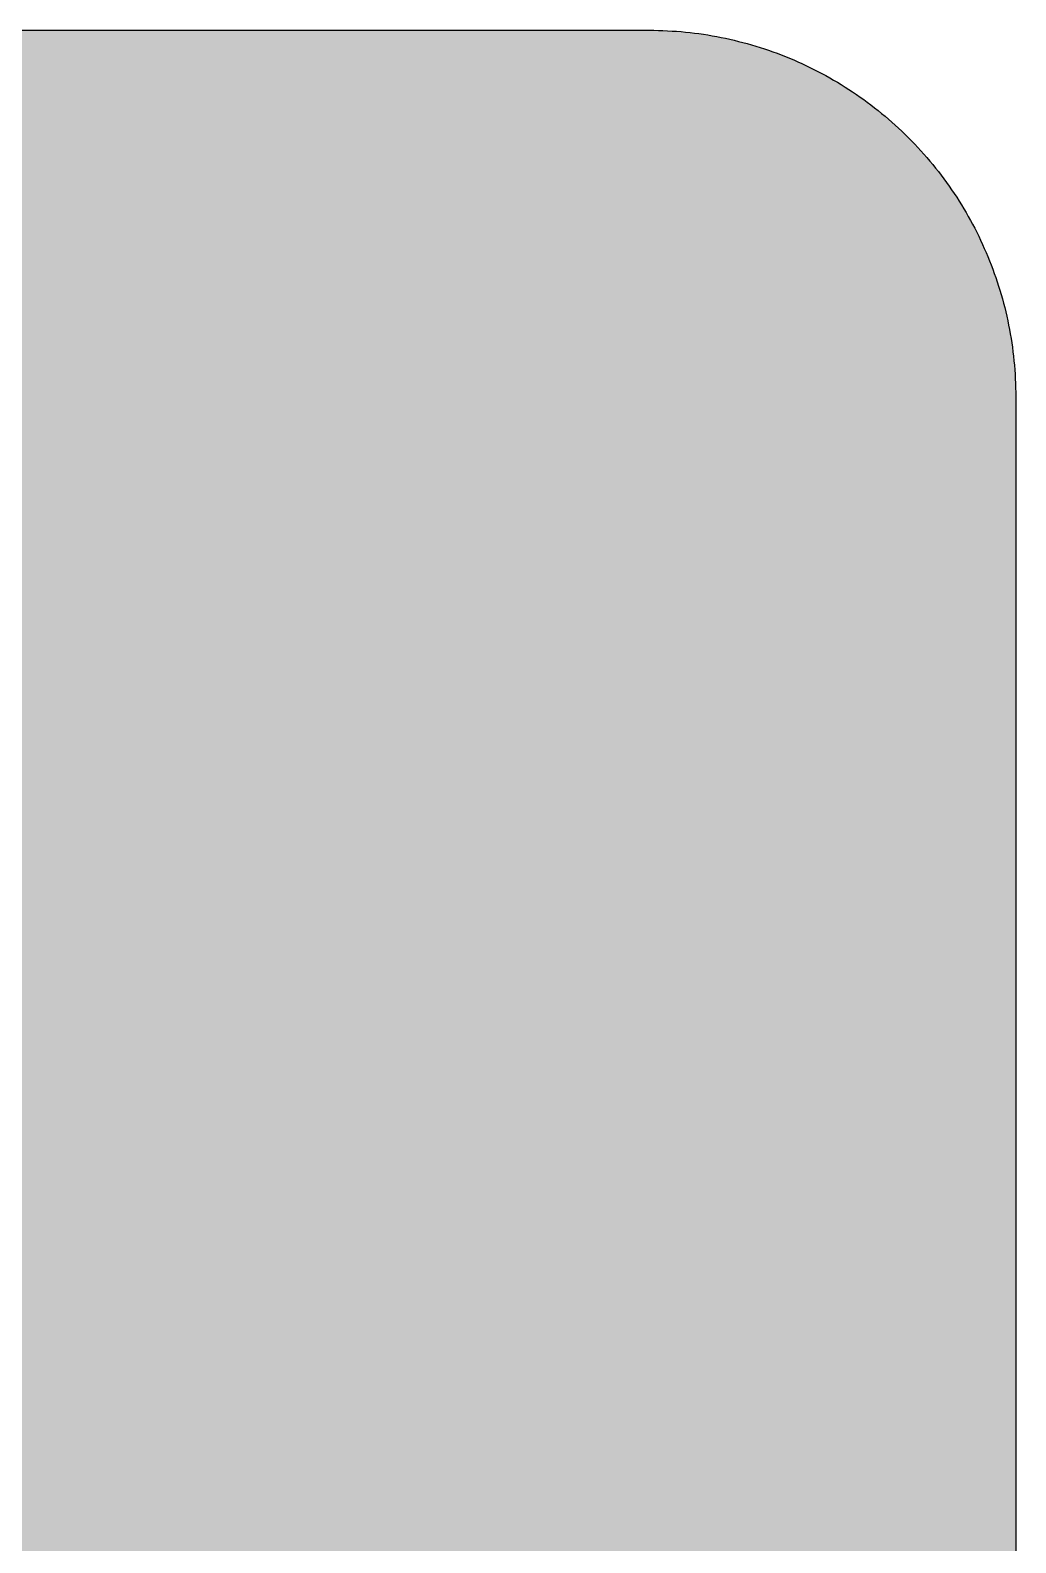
# Model space of a CAD drawing. Header units: millimetres. Extents: x 0 to 212, y 0 to 116.
# Drawn here: x 173.8 to 211.7, y 58.3 to 116.5 of the extents above; entities that cross this region are included whole.
import ezdxf

# ---------------------------------------------------------------- set-up
doc = ezdxf.new("R2010")
doc.units = ezdxf.units.MM

msp = doc.modelspace()

# ---------------------------------------------------------------- hatches: boundary and pattern name
msp.add_hatch(color=254).paths.add_polyline_path([(14.1633, 0.0536), (13.9878, 0.0533), (13.8125, 0.0559), (13.6373, 0.061), (13.462, 0.0686), (13.2893, 0.0787), (13.114, 0.0914), (12.9413, 0.1041), (12.7686, 0.1219), (12.5959, 0.1397), (12.4231, 0.16), (12.2504, 0.1829), (12.0777, 0.2057), (11.9075, 0.2337), (11.7373, 0.2616), (11.5672, 0.2921), (11.397, 0.3251), (11.2268, 0.3607), (11.0592, 0.3988), (10.8915, 0.4369), (10.7239, 0.4775), (10.5562, 0.5207), (10.3886, 0.5664), (10.2235, 0.6121), (10.0584, 0.6629), (9.8933, 0.7137), (9.7307, 0.7671), (9.5682, 0.8204), (9.4056, 0.8788), (9.2431, 0.9373), (9.083, 0.9982), (8.923, 1.0617), (8.763, 1.1252), (8.6055, 1.1938), (8.4455, 1.2624), (8.2906, 1.331), (8.1331, 1.4046), (7.9781, 1.4783), (7.8232, 1.5545), (7.6708, 1.6332), (7.5184, 1.7145), (7.366, 1.7958), (7.2161, 1.8796), (7.0663, 1.966), (6.919, 2.0523), (6.7716, 2.1438), (6.6243, 2.2352), (6.4795, 2.3266), (6.3348, 2.4232), (6.19, 2.5197), (6.0477, 2.6187), (5.908, 2.7178), (5.7683, 2.8194), (5.6286, 2.9235), (5.4915, 3.0302), (5.3543, 3.1369), (5.2197, 3.2461), (5.0851, 3.3579), (4.953, 3.4722), (4.8209, 3.5865), (4.6914, 3.7033), (4.5644, 3.8202), (4.4348, 3.9395), (4.3104, 4.0615), (4.1859, 4.1859), (4.0615, 4.3104), (3.9395, 4.4348), (3.8202, 4.5618), (3.7033, 4.6914), (3.5865, 4.8209), (3.4722, 4.953), (3.3579, 5.0851), (3.2487, 5.2197), (3.1369, 5.3543), (3.0302, 5.4915), (2.9235, 5.6286), (2.8194, 5.7683), (2.7178, 5.908), (2.6187, 6.0477), (2.5197, 6.19), (2.4232, 6.3348), (2.3266, 6.477), (2.2352, 6.6243), (2.1438, 6.7691), (2.0523, 6.919), (1.966, 7.0663), (1.8796, 7.2161), (1.7958, 7.366), (1.7145, 7.5184), (1.6332, 7.6708), (1.5545, 7.8232), (1.4783, 7.9781), (1.4046, 8.1331), (1.331, 8.2906), (1.2598, 8.4455), (1.1913, 8.603), (1.1252, 8.763), (1.0592, 8.923), (0.9982, 9.083), (0.9373, 9.2431), (0.8763, 9.4056), (0.8204, 9.5682), (0.7645, 9.7307), (0.7112, 9.8933), (0.6604, 10.0584), (0.6121, 10.2235), (0.5639, 10.3911), (0.5207, 10.5562), (0.4775, 10.7239), (0.4343, 10.8915), (0.3962, 11.0592), (0.3607, 11.2268), (0.3251, 11.397), (0.2921, 11.5672), (0.2616, 11.7373), (0.2311, 11.9075), (0.2057, 12.0802), (0.1803, 12.2504), (0.1575, 12.4231), (0.1372, 12.5959), (0.1194, 12.7686), (0.1041, 12.9413), (0.0889, 13.1166), (0.0787, 13.2893), (0.0686, 13.4645), (0.061, 13.6373), (0.0559, 13.8125), (0.0508, 13.9878), (0.0508, 14.163), (0.0522, 102.3592), (0.0508, 102.5322), (0.0559, 102.7074), (0.061, 102.8827), (0.0686, 103.058), (0.0787, 103.2307), (0.0889, 103.4059), (0.1041, 103.5787), (0.1194, 103.7514), (0.1372, 103.9241), (0.1575, 104.0968), (0.1803, 104.2695), (0.2057, 104.4423), (0.2311, 104.6124), (0.2616, 104.7826), (0.2921, 104.9528), (0.3251, 105.123), (0.3607, 105.2932), (0.3962, 105.4608), (0.4343, 105.6284), (0.4775, 105.7961), (0.5207, 105.9637), (0.5639, 106.1314), (0.6121, 106.2965), (0.6604, 106.4616), (0.7112, 106.6267), (0.7645, 106.7892), (0.8204, 106.9518), (0.8763, 107.1143), (0.9373, 107.2769), (0.9982, 107.4369), (1.0592, 107.5969), (1.1252, 107.757), (1.1913, 107.9144), (1.2598, 108.0745), (1.331, 108.2294), (1.4046, 108.3869), (1.4783, 108.5418), (1.5545, 108.6968), (1.6332, 108.8492), (1.7145, 109.0016), (1.7958, 109.154), (1.8796, 109.3038), (1.966, 109.4537), (2.0523, 109.601), (2.1438, 109.7483), (2.2352, 109.8956), (2.3266, 110.0404), (2.4232, 110.1852), (2.5197, 110.33), (2.6187, 110.4722), (2.7178, 110.6119), (2.8194, 110.7516), (2.9235, 110.8913), (3.0302, 111.0285), (3.1369, 111.1656), (3.2487, 111.3003), (3.3579, 111.4349), (3.4722, 111.567), (3.5865, 111.699), (3.7033, 111.8286), (3.8202, 111.9556), (3.9395, 112.0851), (4.0615, 112.2096), (4.1859, 112.334), (4.3104, 112.4585), (4.4348, 112.5804), (4.5644, 112.6998), (4.6914, 112.8166), (4.8209, 112.9335), (4.953, 113.0478), (5.0851, 113.1621), (5.2197, 113.2713), (5.3543, 113.3831), (5.4915, 113.4897), (5.6286, 113.5964), (5.7683, 113.7006), (5.908, 113.8022), (6.0477, 113.9012), (6.19, 114.0003), (6.3348, 114.0968), (6.4795, 114.1933), (6.6243, 114.2848), (6.7716, 114.3762), (6.919, 114.4676), (7.0663, 114.554), (7.2161, 114.6404), (7.366, 114.7242), (7.5184, 114.8055), (7.6708, 114.8867), (7.8232, 114.9655), (7.9781, 115.0417), (8.1331, 115.1153), (8.2906, 115.189), (8.4455, 115.2601), (8.6055, 115.3287), (8.763, 115.3947), (8.923, 115.4608), (9.083, 115.5217), (9.2431, 115.5827), (9.4056, 115.6437), (9.5682, 115.6995), (9.7307, 115.7554), (9.8933, 115.8088), (10.0584, 115.8596), (10.2235, 115.9078), (10.3886, 115.9561), (10.5562, 115.9993), (10.7239, 116.0424), (10.8915, 116.0856), (11.0592, 116.1237), (11.2268, 116.1593), (11.397, 116.1948), (11.5672, 116.2279), (11.7373, 116.2583), (11.9075, 116.2888), (12.0777, 116.3142), (12.2504, 116.3396), (12.4231, 116.3625), (12.5959, 116.3828), (12.7686, 116.4006), (12.9413, 116.4158), (13.114, 116.4311), (13.2893, 116.4412), (13.462, 116.4514), (13.6373, 116.459), (13.8125, 116.4641), (13.9878, 116.4692), (14.163, 116.4692), (197.6078, 116.4703), (197.7822, 116.4692), (197.9574, 116.4641), (198.1327, 116.459), (198.3054, 116.4514), (198.4807, 116.4412), (198.6534, 116.4311), (198.8287, 116.4158), (199.0014, 116.4006), (199.1741, 116.3828), (199.3468, 116.3625), (199.5195, 116.3396), (199.6897, 116.3142), (199.8624, 116.2888), (200.0326, 116.2583), (200.2028, 116.2279), (200.373, 116.1948), (200.5432, 116.1593), (200.7108, 116.1237), (200.8784, 116.0856), (201.0461, 116.0424), (201.2137, 115.9993), (201.3788, 115.9561), (201.5465, 115.9078), (201.7116, 115.8596), (201.8767, 115.8088), (202.0392, 115.7554), (202.2018, 115.6995), (202.3643, 115.6437), (202.5269, 115.5827), (202.6869, 115.5217), (202.8469, 115.4608), (203.007, 115.3947), (203.167, 115.3287), (203.3245, 115.2601), (203.4794, 115.189), (203.6369, 115.1153), (203.7918, 115.0417), (203.9468, 114.9655), (204.0992, 114.8867), (204.2516, 114.8055), (204.404, 114.7242), (204.5538, 114.6404), (204.7037, 114.554), (204.8535, 114.4676), (205.0009, 114.3762), (205.1456, 114.2848), (205.293, 114.1933), (205.4352, 114.0968), (205.58, 114.0003), (205.7222, 113.9012), (205.8619, 113.8022), (206.0016, 113.7006), (206.1413, 113.5964), (206.2785, 113.4897), (206.4156, 113.3831), (206.5503, 113.2713), (206.6849, 113.1621), (206.817, 113.0478), (206.949, 112.9335), (207.0786, 112.8166), (207.2081, 112.6998), (207.3351, 112.5804), (207.4596, 112.4585), (207.584, 112.334), (207.7085, 112.2096), (207.8304, 112.0851), (207.9498, 111.9556), (208.0666, 111.8286), (208.1835, 111.699), (208.2978, 111.567), (208.4121, 111.4349), (208.5238, 111.3003), (208.6331, 111.1656), (208.7397, 111.0285), (208.8464, 110.8913), (208.9506, 110.7516), (209.0522, 110.6119), (209.1512, 110.4722), (209.2503, 110.33), (209.3468, 110.1852), (209.4433, 110.0404), (209.5348, 109.8956), (209.6262, 109.7483), (209.7176, 109.601), (209.804, 109.4537), (209.8904, 109.3038), (209.9742, 109.154), (210.0555, 109.0016), (210.1367, 108.8492), (210.2155, 108.6968), (210.2917, 108.5418), (210.3653, 108.3869), (210.439, 108.2294), (210.5076, 108.0745), (210.5762, 107.9144), (210.6447, 107.757), (210.7082, 107.5969), (210.7717, 107.4369), (210.8327, 107.2769), (210.8911, 107.1143), (210.9495, 106.9518), (211.0029, 106.7892), (211.0562, 106.6267), (211.107, 106.4616), (211.1578, 106.2965), (211.2035, 106.1314), (211.2493, 105.9637), (211.2924, 105.7961), (211.3331, 105.6284), (211.3712, 105.4608), (211.4093, 105.2932), (211.4448, 105.123), (211.4779, 104.9528), (211.5083, 104.7826), (211.5363, 104.6124), (211.5642, 104.4423), (211.5871, 104.2695), (211.6099, 104.0968), (211.6303, 103.9241), (211.648, 103.7514), (211.6658, 103.5787), (211.6785, 103.4059), (211.6912, 103.2307), (211.7014, 103.058), (211.709, 102.8827), (211.7141, 102.7074), (211.7166, 102.5322), (211.7166, 102.3569), (211.7189, 14.1647), (211.7166, 13.9878), (211.7141, 13.8125), (211.709, 13.6373), (211.7014, 13.4645), (211.6912, 13.2893), (211.6785, 13.1166), (211.6658, 12.9413), (211.648, 12.7686), (211.6303, 12.5959), (211.6099, 12.4231), (211.5871, 12.2504), (211.5642, 12.0802), (211.5363, 11.9075), (211.5083, 11.7373), (211.4779, 11.5672), (211.4448, 11.397), (211.4093, 11.2268), (211.3712, 11.0592), (211.3331, 10.8915), (211.2924, 10.7239), (211.2493, 10.5562), (211.2035, 10.3911), (211.1578, 10.2235), (211.107, 10.0584), (211.0562, 9.8933), (211.0029, 9.7307), (210.9495, 9.5682), (210.8911, 9.4056), (210.8327, 9.2431), (210.7717, 9.083), (210.7082, 8.923), (210.6447, 8.763), (210.5762, 8.603), (210.5076, 8.4455), (210.439, 8.2906), (210.3653, 8.1331), (210.2917, 7.9781), (210.2155, 7.8232), (210.1367, 7.6708), (210.0555, 7.5184), (209.9742, 7.366), (209.8904, 7.2161), (209.804, 7.0663), (209.7176, 6.919), (209.6262, 6.7691), (209.5348, 6.6243), (209.4433, 6.477), (209.3468, 6.3348), (209.2503, 6.19), (209.1512, 6.0477), (209.0522, 5.908), (208.9506, 5.7683), (208.8464, 5.6286), (208.7397, 5.4915), (208.6331, 5.3543), (208.5238, 5.2197), (208.4121, 5.0851), (208.2978, 4.953), (208.1835, 4.8209), (208.0666, 4.6914), (207.9498, 4.5618), (207.8304, 4.4348), (207.7085, 4.3104), (207.584, 4.1859), (207.4596, 4.0615), (207.3351, 3.9395), (207.2081, 3.8202), (207.0786, 3.7033), (206.949, 3.5865), (206.817, 3.4722), (206.6849, 3.3579), (206.5503, 3.2461), (206.4156, 3.1369), (206.2785, 3.0302), (206.1413, 2.9235), (206.0016, 2.8194), (205.8619, 2.7178), (205.7222, 2.6187), (205.58, 2.5197), (205.4352, 2.4232), (205.293, 2.3266), (205.1456, 2.2352), (205.0009, 2.1438), (204.8535, 2.0523), (204.7037, 1.966), (204.5538, 1.8796), (204.404, 1.7958), (204.2516, 1.7145), (204.0992, 1.6332), (203.9468, 1.5545), (203.7918, 1.4783), (203.6369, 1.4046), (203.4794, 1.331), (203.3245, 1.2624), (203.167, 1.1938), (203.007, 1.1252), (202.8469, 1.0617), (202.6869, 0.9982), (202.5269, 0.9373), (202.3643, 0.8788), (202.2018, 0.8204), (202.0392, 0.7671), (201.8767, 0.7137), (201.7116, 0.6629), (201.5465, 0.6121), (201.3788, 0.5664), (201.2137, 0.5207), (201.0461, 0.4775), (200.8784, 0.4369), (200.7108, 0.3988), (200.5432, 0.3607), (200.373, 0.3251), (200.2028, 0.2921), (200.0326, 0.2616), (199.8624, 0.2337), (199.6897, 0.2057), (199.5195, 0.1829), (199.3468, 0.16), (199.1741, 0.1397), (199.0014, 0.1219), (198.8287, 0.1041), (198.6534, 0.0914), (198.4807, 0.0787), (198.3054, 0.0686), (198.1327, 0.061), (197.9574, 0.0559), (197.7822, 0.0533), (197.6069, 0.0533)])
h = msp.add_hatch(color=59)
h.paths.add_polyline_path([(14.1633, 3.5814), (13.8887, 3.5839), (13.6169, 3.5941), (13.3477, 3.6119), (13.081, 3.6347), (12.8143, 3.6652), (12.5501, 3.7008), (12.2885, 3.7465), (12.0294, 3.7948), (11.7729, 3.8506), (11.5164, 3.9141), (11.2649, 3.9827), (11.016, 4.0564), (10.7671, 4.1351), (10.5232, 4.2215), (10.2819, 4.3129), (10.0432, 4.412), (9.8069, 4.5161), (9.5733, 4.6228), (9.3447, 4.7371), (9.1186, 4.8565), (8.8951, 4.9809), (8.6741, 5.113), (8.4582, 5.2476), (8.2448, 5.3873), (8.0366, 5.5321), (7.8308, 5.682), (7.6276, 5.8369), (7.4295, 5.9969), (7.2365, 6.1595), (7.046, 6.3297), (6.8605, 6.5024), (6.6777, 6.6802), (6.5024, 6.8605), (6.3271, 7.046), (6.1595, 7.2365), (5.9969, 7.432), (5.8369, 7.6302), (5.682, 7.8308), (5.5321, 8.0366), (5.3873, 8.2448), (5.2451, 8.4582), (5.1105, 8.6741), (4.9809, 8.8951), (4.8565, 9.1186), (4.7371, 9.3447), (4.6228, 9.5758), (4.5136, 9.8069), (4.4094, 10.0432), (4.3129, 10.2819), (4.2215, 10.5232), (4.1351, 10.7696), (4.0538, 11.016), (3.9802, 11.2649), (3.9116, 11.5189), (3.8506, 11.7729), (3.7948, 12.0294), (3.744, 12.2911), (3.7008, 12.5527), (3.6627, 12.8143), (3.6322, 13.081), (3.6093, 13.3502), (3.5916, 13.6195), (3.5814, 13.8913), (3.5789, 14.163), (3.58, 102.3592), (3.5814, 102.6312), (3.5916, 102.903), (3.6093, 103.1723), (3.6322, 103.439), (3.6627, 103.7057), (3.7008, 103.9698), (3.744, 104.2314), (3.7948, 104.4905), (3.8506, 104.7471), (3.9116, 105.0036), (3.9802, 105.2551), (4.0538, 105.504), (4.1351, 105.7529), (4.2215, 105.9967), (4.3129, 106.238), (4.4094, 106.4768), (4.5136, 106.713), (4.6228, 106.9467), (4.7371, 107.1753), (4.8565, 107.4014), (4.9809, 107.6249), (5.1105, 107.8459), (5.2451, 108.0618), (5.3873, 108.2751), (5.5321, 108.4834), (5.682, 108.6891), (5.8369, 108.8923), (5.9969, 109.0905), (6.1595, 109.2835), (6.3271, 109.474), (6.5024, 109.6594), (6.6777, 109.8423), (6.8605, 110.0176), (7.046, 110.1928), (7.2365, 110.3605), (7.4295, 110.523), (7.6276, 110.683), (7.8308, 110.838), (8.0366, 110.9878), (8.2448, 111.1326), (8.4582, 111.2749), (8.6741, 111.4095), (8.8951, 111.539), (9.1186, 111.6635), (9.3447, 111.7829), (9.5733, 111.8972), (9.8069, 112.0064), (10.0432, 112.1105), (10.2819, 112.207), (10.5232, 112.2985), (10.7671, 112.3848), (11.016, 112.4661), (11.2649, 112.5398), (11.5164, 112.6084), (11.7729, 112.6693), (12.0294, 112.7252), (12.2885, 112.776), (12.5501, 112.8192), (12.8143, 112.8573), (13.081, 112.8878), (13.3477, 112.9106), (13.6169, 112.9284), (13.8887, 112.9386), (14.163, 112.9411), (197.6078, 112.9425), (197.8787, 112.9386), (198.1505, 112.9284), (198.4197, 112.9106), (198.689, 112.8878), (198.9557, 112.8573), (199.2173, 112.8192), (199.4789, 112.776), (199.7405, 112.7252), (199.9971, 112.6693), (200.2511, 112.6084), (200.5051, 112.5398), (200.754, 112.4661), (201.0004, 112.3848), (201.2467, 112.2985), (201.488, 112.207), (201.7268, 112.1105), (201.963, 112.0064), (202.1942, 111.8972), (202.4253, 111.7829), (202.6514, 111.6635), (202.8749, 111.539), (203.0959, 111.4095), (203.3118, 111.2749), (203.5251, 111.1326), (203.7334, 110.9878), (203.9391, 110.838), (204.1398, 110.683), (204.3379, 110.523), (204.5335, 110.3605), (204.724, 110.1928), (204.9094, 110.0176), (205.0898, 109.8423), (205.2676, 109.6594), (205.4403, 109.474), (205.6105, 109.2835), (205.773, 109.0905), (205.933, 108.8923), (206.088, 108.6891), (206.2378, 108.4834), (206.3826, 108.2751), (206.5223, 108.0618), (206.6569, 107.8459), (206.789, 107.6249), (206.9135, 107.4014), (207.0329, 107.1753), (207.1472, 106.9467), (207.2538, 106.713), (207.358, 106.4768), (207.457, 106.238), (207.5485, 105.9967), (207.6348, 105.7529), (207.7136, 105.504), (207.7872, 105.2551), (207.8558, 105.0036), (207.9193, 104.7471), (207.9752, 104.4905), (208.0235, 104.2314), (208.0692, 103.9698), (208.1047, 103.7057), (208.1352, 103.439), (208.1581, 103.1723), (208.1759, 102.903), (208.186, 102.6312), (208.1911, 102.3569), (208.1911, 14.1647), (208.186, 13.8913), (208.1759, 13.6195), (208.1581, 13.3502), (208.1352, 13.081), (208.1047, 12.8143), (208.0692, 12.5527), (208.0235, 12.2911), (207.9752, 12.0294), (207.9193, 11.7729), (207.8558, 11.5189), (207.7872, 11.2649), (207.7136, 11.016), (207.6348, 10.7696), (207.5485, 10.5232), (207.457, 10.2819), (207.358, 10.0432), (207.2538, 9.8069), (207.1472, 9.5758), (207.0329, 9.3447), (206.9135, 9.1186), (206.789, 8.8951), (206.6569, 8.6741), (206.5223, 8.4582), (206.3826, 8.2448), (206.2378, 8.0366), (206.088, 7.8308), (205.933, 7.6302), (205.773, 7.432), (205.6105, 7.2365), (205.4403, 7.046), (205.2676, 6.8605), (205.0898, 6.6802), (204.9094, 6.5024), (204.724, 6.3297), (204.5335, 6.1595), (204.3379, 5.9969), (204.1398, 5.8369), (203.9391, 5.682), (203.7334, 5.5321), (203.5251, 5.3873), (203.3118, 5.2476), (203.0959, 5.113), (202.8749, 4.9809), (202.6514, 4.8565), (202.4253, 4.7371), (202.1942, 4.6228), (201.963, 4.5161), (201.7268, 4.412), (201.488, 4.3129), (201.2467, 4.2215), (201.0004, 4.1351), (200.754, 4.0564), (200.5051, 3.9827), (200.2511, 3.9141), (199.9971, 3.8506), (199.7405, 3.7948), (199.4789, 3.7465), (199.2173, 3.7008), (198.9557, 3.6652), (198.689, 3.6347), (198.4197, 3.6119), (198.1505, 3.5941), (197.8787, 3.5839), (197.6069, 3.5789)])
h.paths.add_polyline_path([(14.1633, 8.8731), (14.0259, 8.8748), (13.8887, 8.8798), (13.7541, 8.8875), (13.622, 8.9002), (13.4874, 8.9154), (13.3553, 8.9332), (13.2258, 8.9535), (13.0962, 8.9789), (12.9667, 9.0068), (12.8397, 9.0373), (12.7127, 9.0729), (12.5882, 9.1084), (12.4663, 9.1491), (12.3419, 9.1923), (12.2225, 9.238), (12.1031, 9.2888), (11.9837, 9.3396), (11.8694, 9.3929), (11.7526, 9.4513), (11.6408, 9.5098), (11.5291, 9.5733), (11.4198, 9.6368), (11.3106, 9.7053), (11.2039, 9.7765), (11.0998, 9.8476), (10.9957, 9.9238), (10.8966, 10), (10.7975, 10.0787), (10.6985, 10.1625), (10.6045, 10.2464), (10.5105, 10.3327), (10.4216, 10.4216), (10.3327, 10.5131), (10.2464, 10.6045), (10.16, 10.701), (10.0787, 10.7975), (10, 10.8966), (9.9212, 10.9982), (9.8476, 11.0998), (9.7739, 11.2039), (9.7053, 11.3106), (9.6368, 11.4198), (9.5707, 11.5291), (9.5098, 11.6408), (9.4488, 11.7551), (9.3929, 11.8694), (9.337, 11.9863), (9.2862, 12.1031), (9.238, 12.2225), (9.1923, 12.3444), (9.1491, 12.4663), (9.1084, 12.5908), (9.0703, 12.7152), (9.0373, 12.8397), (9.0068, 12.9692), (8.9789, 13.0962), (8.9535, 13.2258), (8.9306, 13.3579), (8.9129, 13.4899), (8.8976, 13.622), (8.8849, 13.7566), (8.8773, 13.8913), (8.8722, 14.0259), (8.8697, 14.163), (8.8717, 102.3592), (8.8722, 102.4941), (8.8773, 102.6312), (8.8849, 102.7659), (8.8976, 102.8979), (8.9129, 103.0326), (8.9306, 103.1646), (8.9535, 103.2942), (8.9789, 103.4237), (9.0068, 103.5533), (9.0373, 103.6803), (9.0703, 103.8073), (9.1084, 103.9317), (9.1491, 104.0536), (9.1923, 104.1781), (9.238, 104.2975), (9.2862, 104.4169), (9.337, 104.5362), (9.3929, 104.6505), (9.4488, 104.7674), (9.5098, 104.8791), (9.5707, 104.9909), (9.6368, 105.1001), (9.7053, 105.2093), (9.7739, 105.316), (9.8476, 105.4202), (9.9212, 105.5243), (10, 105.6234), (10.0787, 105.7224), (10.16, 105.8215), (10.2464, 105.9155), (10.3327, 106.0094), (10.4216, 106.0983), (10.5105, 106.1872), (10.6045, 106.2736), (10.6985, 106.36), (10.7975, 106.4412), (10.8966, 106.52), (10.9957, 106.5987), (11.0998, 106.6724), (11.2039, 106.746), (11.3106, 106.8146), (11.4198, 106.8832), (11.5291, 106.9492), (11.6408, 107.0102), (11.7526, 107.0712), (11.8694, 107.127), (11.9837, 107.1829), (12.1031, 107.2337), (12.2225, 107.282), (12.3419, 107.3277), (12.4663, 107.3709), (12.5882, 107.4115), (12.7127, 107.4496), (12.8397, 107.4826), (12.9667, 107.5131), (13.0962, 107.5411), (13.2258, 107.5665), (13.3553, 107.5893), (13.4874, 107.6071), (13.622, 107.6223), (13.7541, 107.635), (13.8887, 107.6427), (14.0259, 107.6477), (14.163, 107.6503), (197.6078, 107.6508), (197.7441, 107.6477), (197.8787, 107.6427), (198.0133, 107.635), (198.1479, 107.6223), (198.28, 107.6071), (198.4121, 107.5893), (198.5442, 107.5665), (198.6737, 107.5411), (198.8007, 107.5131), (198.9303, 107.4826), (199.0547, 107.4496), (199.1792, 107.4115), (199.3036, 107.3709), (199.4256, 107.3277), (199.5475, 107.282), (199.6669, 107.2337), (199.7837, 107.1829), (199.9005, 107.127), (200.0148, 107.0712), (200.1291, 107.0102), (200.2409, 106.9492), (200.3501, 106.8832), (200.4593, 106.8146), (200.566, 106.746), (200.6702, 106.6724), (200.7718, 106.5987), (200.8734, 106.52), (200.9724, 106.4412), (201.0689, 106.36), (201.1655, 106.2736), (201.2569, 106.1872), (201.3483, 106.0983), (201.4372, 106.0094), (201.5236, 105.9155), (201.6074, 105.8215), (201.6912, 105.7224), (201.77, 105.6234), (201.8462, 105.5243), (201.9224, 105.4202), (201.9935, 105.316), (202.0646, 105.2093), (202.1332, 105.1001), (202.1967, 104.9909), (202.2602, 104.8791), (202.3186, 104.7674), (202.377, 104.6505), (202.4304, 104.5362), (202.4812, 104.4169), (202.532, 104.2975), (202.5777, 104.1781), (202.6209, 104.0536), (202.6615, 103.9317), (202.6971, 103.8073), (202.7326, 103.6803), (202.7631, 103.5533), (202.7911, 103.4237), (202.8165, 103.2942), (202.8368, 103.1646), (202.8546, 103.0326), (202.8698, 102.8979), (202.8825, 102.7659), (202.8901, 102.6312), (202.8952, 102.4941), (202.8977, 102.3569), (202.8994, 14.1647), (202.8952, 14.0259), (202.8901, 13.8913), (202.8825, 13.7566), (202.8698, 13.622), (202.8546, 13.4899), (202.8368, 13.3579), (202.8165, 13.2258), (202.7911, 13.0962), (202.7631, 12.9692), (202.7326, 12.8397), (202.6971, 12.7152), (202.6615, 12.5908), (202.6209, 12.4663), (202.5777, 12.3444), (202.532, 12.2225), (202.4812, 12.1031), (202.4304, 11.9863), (202.377, 11.8694), (202.3186, 11.7551), (202.2602, 11.6408), (202.1967, 11.5291), (202.1332, 11.4198), (202.0646, 11.3106), (201.9935, 11.2039), (201.9224, 11.0998), (201.8462, 10.9982), (201.77, 10.8966), (201.6912, 10.7975), (201.6074, 10.701), (201.5236, 10.6045), (201.4372, 10.5131), (201.3483, 10.4216), (201.2569, 10.3327), (201.1655, 10.2464), (201.0689, 10.1625), (200.9724, 10.0787), (200.8734, 10), (200.7718, 9.9238), (200.6702, 9.8476), (200.566, 9.7765), (200.4593, 9.7053), (200.3501, 9.6368), (200.2409, 9.5733), (200.1291, 9.5098), (200.0148, 9.4513), (199.9005, 9.3929), (199.7837, 9.3396), (199.6669, 9.2888), (199.5475, 9.238), (199.4256, 9.1923), (199.3036, 9.1491), (199.1792, 9.1084), (199.0547, 9.0729), (198.9303, 9.0373), (198.8007, 9.0068), (198.6737, 8.9789), (198.5442, 8.9535), (198.4121, 8.9332), (198.28, 8.9154), (198.1479, 8.9002), (198.0133, 8.8875), (197.8787, 8.8798), (197.7441, 8.8748), (197.6069, 8.8722)], flags=16)
h = msp.add_hatch(color=59)
edge = h.paths.add_edge_path()
edge.add_line((183.5947, 69.5219), (183.4515, 69.5223))
edge.add_line((183.4515, 69.5223), (183.3093, 69.5223))
edge.add_line((183.3093, 69.5223), (183.1696, 69.5274))
edge.add_line((183.1696, 69.5274), (183.0299, 69.53))
edge.add_line((183.0299, 69.53), (182.8952, 69.5376))
edge.add_line((182.8952, 69.5376), (182.7606, 69.5452))
edge.add_line((182.7606, 69.5452), (182.626, 69.5554))
edge.add_line((182.626, 69.5554), (182.4939, 69.5655))
edge.add_line((182.4939, 69.5655), (182.3644, 69.5782))
edge.add_line((182.3644, 69.5782), (182.2348, 69.5935))
edge.add_line((182.2348, 69.5935), (182.1104, 69.6112))
edge.add_line((182.1104, 69.6112), (181.9834, 69.629))
edge.add_line((181.9834, 69.629), (181.8615, 69.6519))
edge.add_line((181.8615, 69.6519), (181.7395, 69.6747))
edge.add_line((181.7395, 69.6747), (181.6202, 69.7001))
edge.add_line((181.6202, 69.7001), (181.5033, 69.7281))
edge.add_line((181.5033, 69.7281), (181.3865, 69.7611))
edge.add_line((181.3865, 69.7611), (181.2722, 69.7941))
edge.add_line((181.2722, 69.7941), (181.1604, 69.8297))
edge.add_line((181.1604, 69.8297), (181.0487, 69.8678))
edge.add_line((181.0487, 69.8678), (180.942, 69.911))
edge.add_line((180.942, 69.911), (180.8353, 69.9541))
edge.add_line((180.8353, 69.9541), (180.7312, 70.0024))
edge.add_line((180.7312, 70.0024), (180.627, 70.0532))
edge.add_line((180.627, 70.0532), (180.5254, 70.1065))
edge.add_line((180.5254, 70.1065), (180.4289, 70.1624))
edge.add_line((180.4289, 70.1624), (180.3298, 70.2234))
edge.add_line((180.3298, 70.2234), (180.2359, 70.2869))
edge.add_line((180.2359, 70.2869), (180.1444, 70.3555))
edge.add_line((180.1444, 70.3555), (180.053, 70.424))
edge.add_line((180.053, 70.424), (179.9641, 70.5002))
edge.add_line((179.9641, 70.5002), (179.8777, 70.579))
edge.add_line((179.8777, 70.579), (179.7939, 70.6603))
edge.add_line((179.7939, 70.6603), (179.7101, 70.7466))
edge.add_line((179.7101, 70.7466), (179.6313, 70.8355))
edge.add_line((179.6313, 70.8355), (179.5526, 70.9295))
edge.add_line((179.5526, 70.9295), (179.4764, 71.026))
edge.add_line((179.4764, 71.026), (179.4027, 71.1302))
edge.add_line((179.4027, 71.1302), (179.3316, 71.2368))
edge.add_line((179.3316, 71.2368), (179.263, 71.3461))
edge.add_line((179.263, 71.3461), (179.1945, 71.4629))
edge.add_line((179.1945, 71.4629), (179.131, 71.5823))
edge.add_line((179.131, 71.5823), (179.0675, 71.7067))
edge.add_line((179.0675, 71.7067), (179.009, 71.8363))
edge.add_line((179.009, 71.8363), (178.9506, 71.9709))
edge.add_line((178.9506, 71.9709), (178.8947, 72.1081))
edge.add_line((178.8947, 72.1081), (178.8414, 72.2528))
edge.add_line((178.8414, 72.2528), (178.7906, 72.4027))
edge.add_line((178.7906, 72.4027), (178.7423, 72.5551))
edge.add_line((178.7423, 72.5551), (178.6966, 72.7151))
edge.add_line((178.6966, 72.7151), (178.6534, 72.8802))
edge.add_line((178.6534, 72.8802), (178.6128, 73.0504))
edge.add_line((178.6128, 73.0504), (178.5722, 73.2257))
edge.add_line((178.5722, 73.2257), (178.5366, 73.406))
edge.add_line((178.5366, 73.406), (178.5036, 73.5914))
edge.add_line((178.5036, 73.5914), (178.4731, 73.7845))
edge.add_line((178.4731, 73.7845), (178.4426, 73.9826))
edge.add_line((178.4426, 73.9826), (178.4172, 74.1858))
edge.add_line((178.4172, 74.1858), (178.3944, 74.3941))
edge.add_line((178.3944, 74.3941), (178.374, 74.61))
edge.add_line((178.374, 74.61), (178.3537, 74.8335))
edge.add_line((178.3537, 74.8335), (178.3385, 75.0595))
edge.add_line((178.3385, 75.0595), (178.3258, 75.2958))
edge.add_line((178.3258, 75.2958), (178.3156, 75.5345))
edge.add_line((178.3156, 75.5345), (190.3857, 75.5368))
edge.add_line((190.3857, 75.5368), (190.3857, 77.7487))
edge.add_line((190.3857, 77.7487), (190.3832, 78.0161))
edge.add_line((190.3832, 78.0161), (190.3781, 78.2803))
edge.add_line((190.3781, 78.2803), (190.373, 78.5419))
edge.add_line((190.373, 78.5419), (190.3628, 78.801))
edge.add_line((190.3628, 78.801), (190.3501, 79.0575))
edge.add_line((190.3501, 79.0575), (190.3349, 79.309))
edge.add_line((190.3349, 79.309), (190.3171, 79.5604))
edge.add_line((190.3171, 79.5604), (190.2943, 79.8068))
edge.add_line((190.2943, 79.8068), (190.2689, 80.0506))
edge.add_line((190.2689, 80.0506), (190.2409, 80.2894))
edge.add_line((190.2409, 80.2894), (190.2104, 80.5282))
edge.add_line((190.2104, 80.5282), (190.1774, 80.7618))
edge.add_line((190.1774, 80.7618), (190.1393, 80.9904))
edge.add_line((190.1393, 80.9904), (190.0987, 81.219))
edge.add_line((190.0987, 81.219), (190.053, 81.4426))
edge.add_line((190.053, 81.4426), (190.0047, 81.661))
edge.add_line((190.0047, 81.661), (189.9539, 81.8794))
edge.add_line((189.9539, 81.8794), (189.898, 82.0903))
edge.add_line((189.898, 82.0903), (189.8396, 82.3011))
edge.add_line((189.8396, 82.3011), (189.7786, 82.5068))
edge.add_line((189.7786, 82.5068), (189.7126, 82.7075))
edge.add_line((189.7126, 82.7075), (189.6415, 82.9056))
edge.add_line((189.6415, 82.9056), (189.5678, 83.1012))
edge.add_line((189.5678, 83.1012), (189.4891, 83.2917))
edge.add_line((189.4891, 83.2917), (189.4078, 83.4796))
edge.add_line((189.4078, 83.4796), (189.3214, 83.6625))
edge.add_line((189.3214, 83.6625), (189.2325, 83.8403))
edge.add_line((189.2325, 83.8403), (189.1386, 84.0156))
edge.add_line((189.1386, 84.0156), (189.0395, 84.1858))
edge.add_line((189.0395, 84.1858), (188.9379, 84.3534))
edge.add_line((188.9379, 84.3534), (188.8312, 84.516))
edge.add_line((188.8312, 84.516), (188.7195, 84.6734))
edge.add_line((188.7195, 84.6734), (188.6052, 84.8284))
edge.add_line((188.6052, 84.8284), (188.4858, 84.9782))
edge.add_line((188.4858, 84.9782), (188.3613, 85.123))
edge.add_line((188.3613, 85.123), (188.2318, 85.2653))
edge.add_line((188.2318, 85.2653), (188.0972, 85.4024))
edge.add_line((188.0972, 85.4024), (187.96, 85.5345))
edge.add_line((187.96, 85.5345), (187.8152, 85.664))
edge.add_line((187.8152, 85.664), (187.6679, 85.786))
edge.add_line((187.6679, 85.786), (187.5155, 85.9053))
edge.add_line((187.5155, 85.9053), (187.358, 86.0196))
edge.add_line((187.358, 86.0196), (187.1955, 86.1314))
edge.add_line((187.1955, 86.1314), (187.0278, 86.2355))
edge.add_line((187.0278, 86.2355), (186.8551, 86.3371))
edge.add_line((186.8551, 86.3371), (186.6773, 86.4311))
edge.add_line((186.6773, 86.4311), (186.4944, 86.5226))
edge.add_line((186.4944, 86.5226), (186.3065, 86.6089))
edge.add_line((186.3065, 86.6089), (186.1134, 86.6902))
edge.add_line((186.1134, 86.6902), (185.9153, 86.7664))
edge.add_line((185.9153, 86.7664), (185.7121, 86.8375))
edge.add_line((185.7121, 86.8375), (185.5013, 86.9036))
edge.add_line((185.5013, 86.9036), (185.2879, 86.9645))
edge.add_line((185.2879, 86.9645), (185.0669, 87.0204))
edge.add_line((185.0669, 87.0204), (184.8409, 87.0737))
edge.add_line((184.8409, 87.0737), (184.6097, 87.1195))
edge.add_line((184.6097, 87.1195), (184.371, 87.1601))
edge.add_line((184.371, 87.1601), (184.1271, 87.1931))
edge.add_line((184.1271, 87.1931), (183.8782, 87.2236))
edge.add_line((183.8782, 87.2236), (183.6242, 87.249))
edge.add_line((183.6242, 87.249), (183.3626, 87.2668))
edge.add_line((183.3626, 87.2668), (183.0959, 87.282))
edge.add_line((183.0959, 87.282), (182.8241, 87.2896))
edge.add_line((182.8241, 87.2896), (182.5447, 87.2922))
edge.add_line((182.5447, 87.2922), (182.2907, 87.2896))
edge.add_line((182.2907, 87.2896), (182.0393, 87.282))
edge.add_line((182.0393, 87.282), (181.7929, 87.2693))
edge.add_line((181.7929, 87.2693), (181.5516, 87.249))
edge.add_line((181.5516, 87.249), (181.3128, 87.2261))
edge.add_line((181.3128, 87.2261), (181.0791, 87.1957))
edge.add_line((181.0791, 87.1957), (180.848, 87.1601))
edge.add_line((180.848, 87.1601), (180.6219, 87.1195))
edge.add_line((180.6219, 87.1195), (180.401, 87.0737))
edge.add_line((180.401, 87.0737), (180.1825, 87.0229))
edge.add_line((180.1825, 87.0229), (179.9666, 86.9671))
edge.add_line((179.9666, 86.9671), (179.7583, 86.9061))
edge.add_line((179.7583, 86.9061), (179.5526, 86.8375))
edge.add_line((179.5526, 86.8375), (179.3494, 86.7664))
edge.add_line((179.3494, 86.7664), (179.1513, 86.6877))
edge.add_line((179.1513, 86.6877), (178.9582, 86.6038))
edge.add_line((178.9582, 86.6038), (178.7677, 86.5175))
edge.add_line((178.7677, 86.5175), (178.5823, 86.4235))
edge.add_line((178.5823, 86.4235), (178.3994, 86.3244))
edge.add_line((178.3994, 86.3244), (178.2216, 86.2178))
edge.add_line((178.2216, 86.2178), (178.0489, 86.1085))
edge.add_line((178.0489, 86.1085), (177.8787, 85.9942))
edge.add_line((177.8787, 85.9942), (177.7111, 85.8749))
edge.add_line((177.7111, 85.8749), (177.5511, 85.7479))
edge.add_line((177.5511, 85.7479), (177.3911, 85.6183))
edge.add_line((177.3911, 85.6183), (177.2387, 85.4812))
edge.add_line((177.2387, 85.4812), (177.0888, 85.3389))
edge.add_line((177.0888, 85.3389), (176.944, 85.1916))
edge.add_line((176.944, 85.1916), (176.8018, 85.0392))
edge.add_line((176.8018, 85.0392), (176.6621, 84.8843))
edge.add_line((176.6621, 84.8843), (176.53, 84.7192))
edge.add_line((176.53, 84.7192), (176.4005, 84.5515))
edge.add_line((176.4005, 84.5515), (176.2735, 84.3788))
edge.add_line((176.2735, 84.3788), (176.1515, 84.201))
edge.add_line((176.1515, 84.201), (176.0347, 84.0181))
edge.add_line((176.0347, 84.0181), (175.9204, 83.8276))
edge.add_line((175.9204, 83.8276), (175.8112, 83.6346))
edge.add_line((175.8112, 83.6346), (175.7045, 83.4339))
edge.add_line((175.7045, 83.4339), (175.6029, 83.2307))
edge.add_line((175.6029, 83.2307), (175.5064, 83.0199))
edge.add_line((175.5064, 83.0199), (175.4124, 82.8065))
edge.add_line((175.4124, 82.8065), (175.321, 82.5856))
edge.add_line((175.321, 82.5856), (175.2371, 82.3595))
edge.add_line((175.2371, 82.3595), (175.1559, 82.1284))
edge.add_line((175.1559, 82.1284), (175.0771, 81.8921))
edge.add_line((175.0771, 81.8921), (175.0035, 81.6534))
edge.add_line((175.0035, 81.6534), (174.9323, 81.407))
edge.add_line((174.9323, 81.407), (174.8688, 81.1555))
edge.add_line((174.8688, 81.1555), (174.8053, 80.899))
edge.add_line((174.8053, 80.899), (174.7469, 80.6348))
edge.add_line((174.7469, 80.6348), (174.6936, 80.3681))
edge.add_line((174.6936, 80.3681), (174.6453, 80.0964))
edge.add_line((174.6453, 80.0964), (174.5996, 79.8195))
edge.add_line((174.5996, 79.8195), (174.5564, 79.5376))
edge.add_line((174.5564, 79.5376), (174.5183, 79.248))
edge.add_line((174.5183, 79.248), (174.4853, 78.9559))
edge.add_line((174.4853, 78.9559), (174.4548, 78.6587))
edge.add_line((174.4548, 78.6587), (174.4294, 78.3565))
edge.add_line((174.4294, 78.3565), (174.4066, 78.0466))
edge.add_line((174.4066, 78.0466), (174.3888, 77.7342))
edge.add_line((174.3888, 77.7342), (174.3761, 77.4141))
edge.add_line((174.3761, 77.4141), (174.3659, 77.0915))
edge.add_line((174.3659, 77.0915), (174.3608, 76.7639))
edge.add_line((174.3608, 76.7639), (174.3583, 76.4286))
edge.add_line((174.3583, 76.4286), (174.3608, 76.0501))
edge.add_line((174.3608, 76.0501), (174.371, 75.6818))
edge.add_line((174.371, 75.6818), (174.3862, 75.3237))
edge.add_line((174.3862, 75.3237), (174.4066, 74.9732))
edge.add_line((174.4066, 74.9732), (174.4345, 74.6303))
edge.add_line((174.4345, 74.6303), (174.4701, 74.2975))
edge.add_line((174.4701, 74.2975), (174.5082, 73.9724))
edge.add_line((174.5082, 73.9724), (174.5539, 73.6549))
edge.add_line((174.5539, 73.6549), (174.6047, 73.3476))
edge.add_line((174.6047, 73.3476), (174.6606, 73.0479))
edge.add_line((174.6606, 73.0479), (174.7215, 72.7558))
edge.add_line((174.7215, 72.7558), (174.7901, 72.4713))
edge.add_line((174.7901, 72.4713), (174.8612, 72.1944))
edge.add_line((174.8612, 72.1944), (174.9374, 71.9277))
edge.add_line((174.9374, 71.9277), (175.0212, 71.6661))
edge.add_line((175.0212, 71.6661), (175.1076, 71.4146))
edge.add_line((175.1076, 71.4146), (175.2016, 71.1683))
edge.add_line((175.2016, 71.1683), (175.2981, 70.932))
edge.add_line((175.2981, 70.932), (175.3997, 70.7009))
edge.add_line((175.3997, 70.7009), (175.5064, 70.4774))
edge.add_line((175.5064, 70.4774), (175.6156, 70.2615))
edge.add_line((175.6156, 70.2615), (175.7324, 70.0532))
edge.add_line((175.7324, 70.0532), (175.8518, 69.85))
edge.add_line((175.8518, 69.85), (175.9737, 69.6544))
edge.add_line((175.9737, 69.6544), (176.1033, 69.4665))
edge.add_line((176.1033, 69.4665), (176.2328, 69.2836))
edge.add_line((176.2328, 69.2836), (176.37, 69.1083))
edge.add_line((176.37, 69.1083), (176.5097, 68.9407))
edge.add_line((176.5097, 68.9407), (176.6519, 68.7781))
edge.add_line((176.6519, 68.7781), (176.7992, 68.6206))
edge.add_line((176.7992, 68.6206), (176.9491, 68.4708))
edge.add_line((176.9491, 68.4708), (177.104, 68.3285))
edge.add_line((177.104, 68.3285), (177.2615, 68.1888))
edge.add_line((177.2615, 68.1888), (177.4215, 68.0568))
edge.add_line((177.4215, 68.0568), (177.5841, 67.9298))
edge.add_line((177.5841, 67.9298), (177.7517, 67.8104))
edge.add_line((177.7517, 67.8104), (177.9219, 67.6961))
edge.add_line((177.9219, 67.6961), (178.0946, 67.5843))
edge.add_line((178.0946, 67.5843), (178.2699, 67.4802))
edge.add_line((178.2699, 67.4802), (178.4477, 67.3811))
edge.add_line((178.4477, 67.3811), (178.628, 67.2897))
edge.add_line((178.628, 67.2897), (178.8109, 67.2008))
edge.add_line((178.8109, 67.2008), (178.9963, 67.117))
edge.add_line((178.9963, 67.117), (179.1843, 67.0382))
edge.add_line((179.1843, 67.0382), (179.3748, 66.9646))
edge.add_line((179.3748, 66.9646), (179.5653, 66.8934))
edge.add_line((179.5653, 66.8934), (179.7609, 66.8299))
edge.add_line((179.7609, 66.8299), (179.9565, 66.769))
edge.add_line((179.9565, 66.769), (180.1546, 66.7131))
edge.add_line((180.1546, 66.7131), (180.3552, 66.6623))
edge.add_line((180.3552, 66.6623), (180.5559, 66.614))
edge.add_line((180.5559, 66.614), (180.7591, 66.5709))
edge.add_line((180.7591, 66.5709), (180.9648, 66.5328))
edge.add_line((180.9648, 66.5328), (181.1706, 66.4972))
edge.add_line((181.1706, 66.4972), (181.3763, 66.4667))
edge.add_line((181.3763, 66.4667), (181.5846, 66.4388))
edge.add_line((181.5846, 66.4388), (181.7954, 66.4134))
edge.add_line((181.7954, 66.4134), (182.0037, 66.3931))
edge.add_line((182.0037, 66.3931), (182.2171, 66.3753))
edge.add_line((182.2171, 66.3753), (182.4279, 66.3626))
edge.add_line((182.4279, 66.3626), (182.6412, 66.3524))
edge.add_line((182.6412, 66.3524), (182.8546, 66.3448))
edge.add_line((182.8546, 66.3448), (183.068, 66.3397))
edge.add_line((183.068, 66.3397), (183.2839, 66.3397))
edge.add_line((183.2839, 66.3397), (183.4058, 66.3397))
edge.add_line((183.4058, 66.3397), (183.5302, 66.3397))
edge.add_line((183.5302, 66.3397), (183.6522, 66.3448))
edge.add_line((183.6522, 66.3448), (183.7741, 66.3473))
edge.add_line((183.7741, 66.3473), (183.896, 66.3524))
edge.add_line((183.896, 66.3524), (184.0179, 66.3575))
edge.add_line((184.0179, 66.3575), (184.1373, 66.3651))
edge.add_line((184.1373, 66.3651), (184.2592, 66.3727))
edge.add_line((184.2592, 66.3727), (184.3786, 66.3829))
edge.add_line((184.3786, 66.3829), (184.498, 66.3931))
edge.add_line((184.498, 66.3931), (184.6148, 66.4032))
edge.add_line((184.6148, 66.4032), (184.7342, 66.4134))
edge.add_line((184.7342, 66.4134), (184.851, 66.4261))
edge.add_line((184.851, 66.4261), (184.9679, 66.4413))
edge.add_line((184.9679, 66.4413), (185.0847, 66.454))
edge.add_line((185.0847, 66.454), (185.199, 66.4693))
edge.add_line((185.199, 66.4693), (185.3159, 66.4845))
edge.add_line((185.3159, 66.4845), (185.4302, 66.5023))
edge.add_line((185.4302, 66.5023), (185.5419, 66.5201))
edge.add_line((185.5419, 66.5201), (185.6562, 66.5378))
edge.add_line((185.6562, 66.5378), (185.768, 66.5556))
edge.add_line((185.768, 66.5556), (185.8797, 66.5759))
edge.add_line((185.8797, 66.5759), (185.989, 66.5963))
edge.add_line((185.989, 66.5963), (186.1007, 66.6166))
edge.add_line((186.1007, 66.6166), (186.2099, 66.6394))
edge.add_line((186.2099, 66.6394), (186.3166, 66.6598))
edge.add_line((186.3166, 66.6598), (186.4258, 66.6826))
edge.add_line((186.4258, 66.6826), (186.5325, 66.7055))
edge.add_line((186.5325, 66.7055), (186.6367, 66.7309))
edge.add_line((186.6367, 66.7309), (186.7433, 66.7537))
edge.add_line((186.7433, 66.7537), (186.8475, 66.7791))
edge.add_line((186.8475, 66.7791), (186.9491, 66.8045))
edge.add_line((186.9491, 66.8045), (187.0507, 66.8299))
edge.add_line((187.0507, 66.8299), (187.1523, 66.8553))
edge.add_line((187.1523, 66.8553), (187.2539, 66.8833))
edge.add_line((187.2539, 66.8833), (187.3529, 66.9087))
edge.add_line((187.3529, 66.9087), (187.452, 66.9366))
edge.add_line((187.452, 66.9366), (187.5485, 66.9646))
edge.add_line((187.5485, 66.9646), (187.645, 66.9925))
edge.add_line((187.645, 66.9925), (187.7416, 67.0204))
edge.add_line((187.7416, 67.0204), (187.8355, 67.0484))
edge.add_line((187.8355, 67.0484), (187.9295, 67.0789))
edge.add_line((187.9295, 67.0789), (188.021, 67.1068))
edge.add_line((188.021, 67.1068), (188.1124, 67.1373))
edge.add_line((188.1124, 67.1373), (188.2038, 67.1652))
edge.add_line((188.2038, 67.1652), (188.2927, 67.1957))
edge.add_line((188.2927, 67.1957), (188.3791, 67.2262))
edge.add_line((188.3791, 67.2262), (188.4655, 67.2541))
edge.add_line((188.4655, 67.2541), (188.5518, 67.2846))
edge.add_line((188.5518, 67.2846), (188.6356, 67.3151))
edge.add_line((188.6356, 67.3151), (188.7195, 67.3456))
edge.add_line((188.7195, 67.3456), (188.8007, 67.376))
edge.add_line((188.8007, 67.376), (188.882, 67.4065))
edge.add_line((188.882, 67.4065), (188.9633, 67.437))
edge.add_line((188.9633, 67.437), (189.0395, 67.4675))
edge.add_line((189.0395, 67.4675), (189.1182, 67.498))
edge.add_line((189.1182, 67.498), (189.1944, 67.5284))
edge.add_line((189.1944, 67.5284), (189.2681, 67.5589))
edge.add_line((189.2681, 67.5589), (189.3418, 67.5869))
edge.add_line((189.3418, 67.5869), (189.4129, 67.6173))
edge.add_line((189.4129, 67.6173), (189.484, 67.6478))
edge.add_line((189.484, 67.6478), (189.5526, 67.6783))
edge.add_line((189.5526, 67.6783), (189.6186, 67.7062))
edge.add_line((189.6186, 67.7062), (189.6847, 67.7367))
edge.add_line((189.6847, 67.7367), (188.4839, 70.6092))
edge.add_line((188.4839, 70.6092), (188.4096, 70.579))
edge.add_line((188.4096, 70.579), (188.3359, 70.551))
edge.add_line((188.3359, 70.551), (188.2648, 70.5206))
edge.add_line((188.2648, 70.5206), (188.1911, 70.4926))
edge.add_line((188.1911, 70.4926), (188.1175, 70.4647))
edge.add_line((188.1175, 70.4647), (188.0438, 70.4367))
edge.add_line((188.0438, 70.4367), (187.9702, 70.4088))
edge.add_line((187.9702, 70.4088), (187.8965, 70.3834))
edge.add_line((187.8965, 70.3834), (187.8228, 70.3555))
edge.add_line((187.8228, 70.3555), (187.7492, 70.3301))
edge.add_line((187.7492, 70.3301), (187.6755, 70.3021))
edge.add_line((187.6755, 70.3021), (187.6019, 70.2767))
edge.add_line((187.6019, 70.2767), (187.5282, 70.2513))
edge.add_line((187.5282, 70.2513), (187.452, 70.2259))
edge.add_line((187.452, 70.2259), (187.3783, 70.2005))
edge.add_line((187.3783, 70.2005), (187.3047, 70.1751))
edge.add_line((187.3047, 70.1751), (187.2285, 70.1523))
edge.add_line((187.2285, 70.1523), (187.1548, 70.1269))
edge.add_line((187.1548, 70.1269), (187.0812, 70.104))
edge.add_line((187.0812, 70.104), (187.005, 70.0811))
edge.add_line((187.005, 70.0811), (186.9288, 70.0583))
edge.add_line((186.9288, 70.0583), (186.8551, 70.0354))
edge.add_line((186.8551, 70.0354), (186.7789, 70.0126))
edge.add_line((186.7789, 70.0126), (186.7052, 69.9897))
edge.add_line((186.7052, 69.9897), (186.629, 69.9694))
edge.add_line((186.629, 69.9694), (186.5528, 69.9491))
edge.add_line((186.5528, 69.9491), (186.4766, 69.9287))
edge.add_line((186.4766, 69.9287), (186.4004, 69.9084))
edge.add_line((186.4004, 69.9084), (186.3242, 69.8881))
edge.add_line((186.3242, 69.8881), (186.248, 69.8678))
edge.add_line((186.248, 69.8678), (186.1718, 69.85))
edge.add_line((186.1718, 69.85), (186.0956, 69.8322))
edge.add_line((186.0956, 69.8322), (186.0194, 69.8144))
edge.add_line((186.0194, 69.8144), (185.9432, 69.7967))
edge.add_line((185.9432, 69.7967), (185.867, 69.7789))
edge.add_line((185.867, 69.7789), (185.7908, 69.7611))
edge.add_line((185.7908, 69.7611), (185.7121, 69.7459))
edge.add_line((185.7121, 69.7459), (185.6359, 69.7306))
edge.add_line((185.6359, 69.7306), (185.5597, 69.7154))
edge.add_line((185.5597, 69.7154), (185.481, 69.7001))
edge.add_line((185.481, 69.7001), (185.4048, 69.6874))
edge.add_line((185.4048, 69.6874), (185.326, 69.6722))
edge.add_line((185.326, 69.6722), (185.2498, 69.6595))
edge.add_line((185.2498, 69.6595), (185.1711, 69.6468))
edge.add_line((185.1711, 69.6468), (185.0949, 69.6366))
edge.add_line((185.0949, 69.6366), (185.0161, 69.6239))
edge.add_line((185.0161, 69.6239), (184.9374, 69.6138))
edge.add_line((184.9374, 69.6138), (184.8587, 69.6036))
edge.add_line((184.8587, 69.6036), (184.7825, 69.5935))
edge.add_line((184.7825, 69.5935), (184.7037, 69.5833))
edge.add_line((184.7037, 69.5833), (184.625, 69.5757))
edge.add_line((184.625, 69.5757), (184.5462, 69.5681))
edge.add_line((184.5462, 69.5681), (184.4675, 69.5604))
edge.add_line((184.4675, 69.5604), (184.3888, 69.5528))
edge.add_line((184.3888, 69.5528), (184.31, 69.5477))
edge.add_line((184.31, 69.5477), (184.2313, 69.5427))
edge.add_line((184.2313, 69.5427), (184.15, 69.5376))
edge.add_line((184.15, 69.5376), (184.0713, 69.5325))
edge.add_line((184.0713, 69.5325), (183.9925, 69.53))
edge.add_line((183.9925, 69.53), (183.9138, 69.5249))
edge.add_line((183.9138, 69.5249), (183.8325, 69.5249))
edge.add_line((183.8325, 69.5249), (183.7538, 69.5223))
edge.add_line((183.7538, 69.5223), (183.6725, 69.5198))
edge.add_line((183.6725, 69.5198), (183.5937, 69.5198))
edge = h.paths.add_edge_path(flags=16)
edge.add_line((182.4687, 84.2296), (182.6082, 84.2264))
edge.add_line((182.6082, 84.2264), (182.7454, 84.2239))
edge.add_line((182.7454, 84.2239), (182.88, 84.2188))
edge.add_line((182.88, 84.2188), (183.0146, 84.2086))
edge.add_line((183.0146, 84.2086), (183.1442, 84.1985))
edge.add_line((183.1442, 84.1985), (183.2712, 84.1858))
edge.add_line((183.2712, 84.1858), (183.3956, 84.1705))
edge.add_line((183.3956, 84.1705), (183.5175, 84.1502))
edge.add_line((183.5175, 84.1502), (183.6369, 84.1299))
edge.add_line((183.6369, 84.1299), (183.7563, 84.107))
edge.add_line((183.7563, 84.107), (183.8706, 84.0816))
edge.add_line((183.8706, 84.0816), (183.9824, 84.0511))
edge.add_line((183.9824, 84.0511), (184.0916, 84.0207))
edge.add_line((184.0916, 84.0207), (184.1983, 83.9876))
edge.add_line((184.1983, 83.9876), (184.3024, 83.9495))
edge.add_line((184.3024, 83.9495), (184.4065, 83.9114))
edge.add_line((184.4065, 83.9114), (184.5056, 83.8683))
edge.add_line((184.5056, 83.8683), (184.6021, 83.8225))
edge.add_line((184.6021, 83.8225), (184.6986, 83.7743))
edge.add_line((184.6986, 83.7743), (184.7901, 83.7235))
edge.add_line((184.7901, 83.7235), (184.8815, 83.6701))
edge.add_line((184.8815, 83.6701), (184.9679, 83.6143))
edge.add_line((184.9679, 83.6143), (185.0542, 83.5533))
edge.add_line((185.0542, 83.5533), (185.1355, 83.4923))
edge.add_line((185.1355, 83.4923), (185.2168, 83.4263))
edge.add_line((185.2168, 83.4263), (185.2955, 83.3577))
edge.add_line((185.2955, 83.3577), (185.3717, 83.2841))
edge.add_line((185.3717, 83.2841), (185.4454, 83.2104))
edge.add_line((185.4454, 83.2104), (185.5165, 83.1317))
edge.add_line((185.5165, 83.1317), (185.5851, 83.0504))
edge.add_line((185.5851, 83.0504), (185.6537, 82.9666))
edge.add_line((185.6537, 82.9666), (185.7172, 82.8802))
edge.add_line((185.7172, 82.8802), (185.7807, 82.7888))
edge.add_line((185.7807, 82.7888), (185.8416, 82.6948))
edge.add_line((185.8416, 82.6948), (185.9001, 82.5983))
edge.add_line((185.9001, 82.5983), (185.9559, 82.4967))
edge.add_line((185.9559, 82.4967), (186.0093, 82.3925))
edge.add_line((186.0093, 82.3925), (186.0601, 82.2858))
edge.add_line((186.0601, 82.2858), (186.1109, 82.1741))
edge.add_line((186.1109, 82.1741), (186.1566, 82.0598))
edge.add_line((186.1566, 82.0598), (186.2023, 81.9429))
edge.add_line((186.2023, 81.9429), (186.2455, 81.821))
edge.add_line((186.2455, 81.821), (186.2887, 81.6966))
edge.add_line((186.2887, 81.6966), (186.3268, 81.5696))
edge.add_line((186.3268, 81.5696), (186.3649, 81.4375))
edge.add_line((186.3649, 81.4375), (186.3979, 81.3003))
edge.add_line((186.3979, 81.3003), (186.4309, 81.1632))
edge.add_line((186.4309, 81.1632), (186.4639, 81.0184))
edge.add_line((186.4639, 81.0184), (186.4919, 80.8736))
edge.add_line((186.4919, 80.8736), (186.5198, 80.7212))
edge.add_line((186.5198, 80.7212), (186.5452, 80.5688))
edge.add_line((186.5452, 80.5688), (186.5681, 80.4113))
edge.add_line((186.5681, 80.4113), (186.5884, 80.2488))
edge.add_line((186.5884, 80.2488), (186.6087, 80.0837))
edge.add_line((186.6087, 80.0837), (186.624, 79.9135))
edge.add_line((186.624, 79.9135), (186.6417, 79.7408))
edge.add_line((186.6417, 79.7408), (186.6544, 79.5655))
edge.add_line((186.6544, 79.5655), (186.6671, 79.3826))
edge.add_line((186.6671, 79.3826), (186.6748, 79.1997))
edge.add_line((186.6748, 79.1997), (186.6849, 79.0092))
edge.add_line((186.6849, 79.0092), (186.69, 78.8162))
edge.add_line((186.69, 78.8162), (186.6951, 78.6206))
edge.add_line((186.6951, 78.6206), (186.6976, 78.4174))
edge.add_line((186.6976, 78.4174), (186.6976, 78.2142))
edge.add_line((186.6976, 78.2142), (178.3553, 78.2144))
edge.add_line((178.3553, 78.2144), (178.3664, 78.4301))
edge.add_line((178.3664, 78.4301), (178.3791, 78.6409))
edge.add_line((178.3791, 78.6409), (178.3944, 78.8467))
edge.add_line((178.3944, 78.8467), (178.4096, 79.0473))
edge.add_line((178.4096, 79.0473), (178.4299, 79.2455))
edge.add_line((178.4299, 79.2455), (178.4502, 79.4385))
edge.add_line((178.4502, 79.4385), (178.4706, 79.6239))
edge.add_line((178.4706, 79.6239), (178.4934, 79.8093))
edge.add_line((178.4934, 79.8093), (178.5188, 79.9871))
edge.add_line((178.5188, 79.9871), (178.5468, 80.1624))
edge.add_line((178.5468, 80.1624), (178.5747, 80.3326))
edge.add_line((178.5747, 80.3326), (178.6052, 80.4977))
edge.add_line((178.6052, 80.4977), (178.6357, 80.6577))
edge.add_line((178.6357, 80.6577), (178.6687, 80.8152))
edge.add_line((178.6687, 80.8152), (178.7042, 80.9676))
edge.add_line((178.7042, 80.9676), (178.7398, 81.1174))
edge.add_line((178.7398, 81.1174), (178.7779, 81.2622))
edge.add_line((178.7779, 81.2622), (178.8185, 81.4019))
edge.add_line((178.8185, 81.4019), (178.8592, 81.5391))
edge.add_line((178.8592, 81.5391), (178.9024, 81.6712))
edge.add_line((178.9024, 81.6712), (178.9481, 81.8007))
edge.add_line((178.9481, 81.8007), (178.9938, 81.9252))
edge.add_line((178.9938, 81.9252), (179.0421, 82.0445))
edge.add_line((179.0421, 82.0445), (179.0929, 82.1614))
edge.add_line((179.0929, 82.1614), (179.1437, 82.2757))
edge.add_line((179.1437, 82.2757), (179.197, 82.3849))
edge.add_line((179.197, 82.3849), (179.2529, 82.4916))
edge.add_line((179.2529, 82.4916), (179.3088, 82.5932))
edge.add_line((179.3088, 82.5932), (179.3672, 82.6922))
edge.add_line((179.3672, 82.6922), (179.4281, 82.7862))
edge.add_line((179.4281, 82.7862), (179.4891, 82.8777))
edge.add_line((179.4891, 82.8777), (179.5526, 82.9666))
edge.add_line((179.5526, 82.9666), (179.6161, 83.0504))
edge.add_line((179.6161, 83.0504), (179.6847, 83.1317))
edge.add_line((179.6847, 83.1317), (179.7533, 83.2104))
edge.add_line((179.7533, 83.2104), (179.8218, 83.2866))
edge.add_line((179.8218, 83.2866), (179.893, 83.3577))
edge.add_line((179.893, 83.3577), (179.9666, 83.4263))
edge.add_line((179.9666, 83.4263), (180.0428, 83.4898))
edge.add_line((180.0428, 83.4898), (180.119, 83.5533))
edge.add_line((180.119, 83.5533), (180.1978, 83.6117))
edge.add_line((180.1978, 83.6117), (180.2765, 83.6676))
edge.add_line((180.2765, 83.6676), (180.3603, 83.7209))
edge.add_line((180.3603, 83.7209), (180.4441, 83.7717))
edge.add_line((180.4441, 83.7717), (180.528, 83.8175))
edge.add_line((180.528, 83.8175), (180.6143, 83.8632))
edge.add_line((180.6143, 83.8632), (180.7032, 83.9038))
edge.add_line((180.7032, 83.9038), (180.7947, 83.9445))
edge.add_line((180.7947, 83.9445), (180.8861, 83.98))
edge.add_line((180.8861, 83.98), (180.9801, 84.013))
edge.add_line((180.9801, 84.013), (181.0741, 84.0435))
edge.add_line((181.0741, 84.0435), (181.1706, 84.0715))
edge.add_line((181.1706, 84.0715), (181.2696, 84.0969))
edge.add_line((181.2696, 84.0969), (181.3712, 84.1223))
edge.add_line((181.3712, 84.1223), (181.4728, 84.1426))
edge.add_line((181.4728, 84.1426), (181.577, 84.1604))
edge.add_line((181.577, 84.1604), (181.6811, 84.1781))
edge.add_line((181.6811, 84.1781), (181.7878, 84.1908))
edge.add_line((181.7878, 84.1908), (181.897, 84.2035))
edge.add_line((181.897, 84.2035), (182.0088, 84.2112))
edge.add_line((182.0088, 84.2112), (182.1205, 84.2188))
edge.add_line((182.1205, 84.2188), (182.2348, 84.2239))
edge.add_line((182.2348, 84.2239), (182.3491, 84.2264))
edge.add_line((182.3491, 84.2264), (182.4685, 84.2289))
h.paths.add_polyline_path([(183.6332, 90.2832), (189.6484, 95.444), (184.1761, 95.444), (180.1414, 90.2832)], flags=16)

# ---------------------------------------------------------------- linework, layer by layer
at = {"color": 254}
msp.add_lwpolyline([(14.163, 116.4692), (197.6078, 116.4703), (197.7822, 116.4692), (197.9574, 116.4641), (198.1327, 116.459), (198.3054, 116.4514), (198.4807, 116.4412), (198.6534, 116.4311), (198.8287, 116.4158), (199.0014, 116.4006), (199.1741, 116.3828), (199.3468, 116.3625), (199.5195, 116.3396), (199.6897, 116.3142), (199.8624, 116.2888), (200.0326, 116.2583), (200.2028, 116.2279), (200.373, 116.1948), (200.5432, 116.1593), (200.7108, 116.1237), (200.8784, 116.0856), (201.0461, 116.0424), (201.2137, 115.9993), (201.3788, 115.9561), (201.5465, 115.9078), (201.7116, 115.8596), (201.8767, 115.8088), (202.0392, 115.7554), (202.2018, 115.6995), (202.3643, 115.6437), (202.5269, 115.5827), (202.6869, 115.5217), (202.8469, 115.4608), (203.007, 115.3947), (203.167, 115.3287), (203.3245, 115.2601), (203.4794, 115.189), (203.6369, 115.1153), (203.7918, 115.0417), (203.9468, 114.9655), (204.0992, 114.8867), (204.2516, 114.8055), (204.404, 114.7242), (204.5538, 114.6404), (204.7037, 114.554), (204.8535, 114.4676), (205.0009, 114.3762), (205.1456, 114.2848), (205.293, 114.1933), (205.4352, 114.0968), (205.58, 114.0003), (205.7222, 113.9012), (205.8619, 113.8022), (206.0016, 113.7006), (206.1413, 113.5964), (206.2785, 113.4897), (206.4156, 113.3831), (206.5503, 113.2713), (206.6849, 113.1621), (206.817, 113.0478), (206.949, 112.9335), (207.0786, 112.8166), (207.2081, 112.6998), (207.3351, 112.5804), (207.4596, 112.4585), (207.584, 112.334), (207.7085, 112.2096), (207.8304, 112.0851), (207.9498, 111.9556), (208.0666, 111.8286), (208.1835, 111.699), (208.2978, 111.567), (208.4121, 111.4349), (208.5238, 111.3003), (208.6331, 111.1656), (208.7397, 111.0285), (208.8464, 110.8913), (208.9506, 110.7516), (209.0522, 110.6119), (209.1512, 110.4722), (209.2503, 110.33), (209.3468, 110.1852), (209.4433, 110.0404), (209.5348, 109.8956), (209.6262, 109.7483), (209.7176, 109.601), (209.804, 109.4537), (209.8904, 109.3038), (209.9742, 109.154), (210.0555, 109.0016), (210.1367, 108.8492), (210.2155, 108.6968), (210.2917, 108.5418), (210.3653, 108.3869), (210.439, 108.2294), (210.5076, 108.0745), (210.5762, 107.9144), (210.6447, 107.757), (210.7082, 107.5969), (210.7717, 107.4369), (210.8327, 107.2769), (210.8911, 107.1143), (210.9495, 106.9518), (211.0029, 106.7892), (211.0562, 106.6267), (211.107, 106.4616), (211.1578, 106.2965), (211.2035, 106.1314), (211.2493, 105.9637), (211.2924, 105.7961), (211.3331, 105.6284), (211.3712, 105.4608), (211.4093, 105.2932), (211.4448, 105.123), (211.4779, 104.9528), (211.5083, 104.7826), (211.5363, 104.6124), (211.5642, 104.4423), (211.5871, 104.2695), (211.6099, 104.0968), (211.6303, 103.9241), (211.648, 103.7514), (211.6658, 103.5787), (211.6785, 103.4059), (211.6912, 103.2307), (211.7014, 103.058), (211.709, 102.8827), (211.7141, 102.7074), (211.7166, 102.5322), (211.7166, 102.3569), (211.7189, 14.1647)], dxfattribs=at)

doc.saveas('drawing.dxf')
